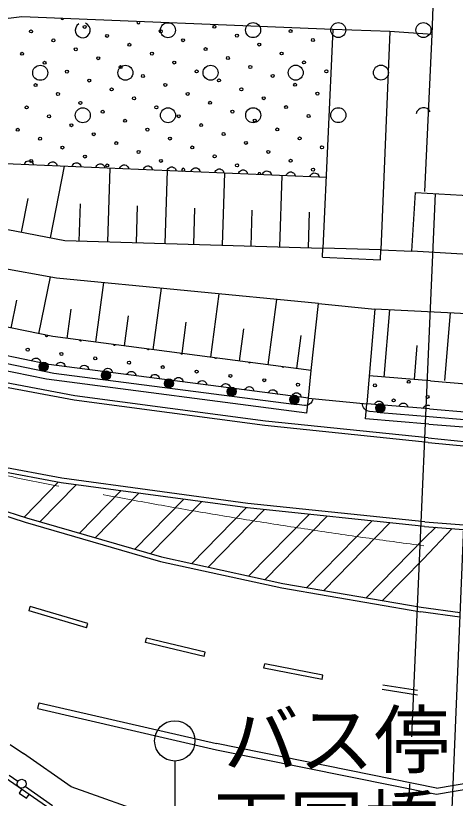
# Model space of a CAD drawing. Units: millimetres, scale not verified. Extents: x 40000 to 680000, y 20000 to 380000.
# Drawn here: x 142250 to 156850, y 269768 to 295785 of the extents above; entities that cross this region are included whole.
import ezdxf
from ezdxf.enums import TextEntityAlignment as Align

# ---------------------------------------------------------------- set-up
doc = ezdxf.new("R2010")
doc.units = ezdxf.units.MM
doc.header["$LTSCALE"] = 1000
doc.linetypes.add('CHAIN', pattern=[18.5, 12, -1.5, 3.5, -1.5])
doc.layers.add('M-BGD', color=7, linetype='Continuous', lineweight=25)
doc.layers.add('M-BMK', color=2, linetype='CHAIN', lineweight=13)
doc.styles.add('ＭＳ ゴシック', font='')
doc.styles.get('ＭＳ ゴシック').set_extended_font_data('MS Gothic')

msp = doc.modelspace()

# ---------------------------------------------------------------- linework, layer by layer
at = {"layer": 'M-BGD'}
for p, q in [((156086, 295157), (156182, 298309)), ((142455, 295749), (133125, 294579)), ((152778, 295329), (142455, 295749)), ((152778, 295329), (152453, 288057)), ((154678, 295259), (152778, 295329)), ((154678, 295259), (154380, 287997)), ((156086, 295157), (154678, 295259)), ((155837, 289945), (156086, 295157)), ((141505, 290882), (152568, 290413)), ((142554, 290872), (142573, 290900)), ((142573, 290900), (142603, 290932)), ((142603, 290932), (142637, 290949)), ((142637, 290949), (142673, 290958)), ((142673, 290958), (142719, 290956)), ((142719, 290956), (142754, 290944)), ((142754, 290944), (142786, 290925)), ((142786, 290925), (142814, 290890)), ((142814, 290890), (142831, 290860)), ((143364, 290867), (143394, 290899)), ((143394, 290899), (143427, 290915)), ((143427, 290915), (143463, 290924)), ((143463, 290924), (143509, 290922)), ((143509, 290922), (143544, 290910)), ((143544, 290910), (143576, 290891)), ((143576, 290891), (143604, 290857)), ((144184, 290865), (144217, 290882)), ((144217, 290882), (144253, 290891)), ((144253, 290891), (144300, 290889)), ((144300, 290889), (144334, 290877)), ((144334, 290877), (144367, 290858)), ((142541, 290838), (142554, 290872)), ((142831, 290860), (142841, 290825)), ((143331, 290805), (143344, 290839)), ((143344, 290839), (143364, 290867)), ((143405, 288403), (143872, 290782)), ((143604, 290857), (143621, 290827)), ((143621, 290827), (143631, 290792)), ((144121, 290771), (144135, 290805)), ((144135, 290805), (144154, 290834)), ((144154, 290834), (144184, 290865)), ((144367, 290858), (144394, 290823)), ((144394, 290823), (144411, 290793)), ((144411, 290793), (144421, 290758)), ((144911, 290738), (144925, 290772)), ((144925, 290772), (144944, 290800)), ((144944, 290800), (144974, 290832)), ((144974, 290832), (145008, 290848)), ((145008, 290848), (145043, 290857)), ((145043, 290857), (145090, 290855)), ((145090, 290855), (145125, 290843)), ((145125, 290843), (145157, 290824)), ((145157, 290824), (145185, 290790)), ((145185, 290790), (145201, 290760)), ((145201, 290760), (145211, 290725)), ((145314, 288266), (145386, 290718)), ((145702, 290704), (145715, 290738)), ((145715, 290738), (145734, 290767)), ((145734, 290767), (145764, 290798)), ((145764, 290798), (145798, 290815)), ((145798, 290815), (145834, 290824)), ((145834, 290824), (145880, 290822)), ((145880, 290822), (145915, 290810)), ((145915, 290810), (145947, 290791)), ((145947, 290791), (145975, 290756)), ((145975, 290756), (145992, 290726)), ((145992, 290726), (146001, 290691)), ((146492, 290671), (146505, 290705)), ((146505, 290705), (146524, 290733)), ((146524, 290733), (146554, 290765)), ((146554, 290765), (146588, 290781)), ((146588, 290781), (146624, 290790)), ((146624, 290790), (146670, 290788)), ((146670, 290788), (146705, 290776)), ((146705, 290776), (146737, 290757)), ((146737, 290757), (146765, 290723)), ((146765, 290723), (146782, 290693)), ((146782, 290693), (146792, 290658)), ((147217, 288210), (147289, 290637)), ((147282, 290637), (147295, 290671)), ((147295, 290671), (147315, 290700)), ((147315, 290700), (147345, 290731)), ((147345, 290731), (147378, 290748)), ((147378, 290748), (147414, 290757)), ((147414, 290757), (147460, 290755)), ((147460, 290755), (147495, 290743)), ((147495, 290743), (147527, 290724)), ((147527, 290724), (147555, 290689)), ((147555, 290689), (147572, 290659)), ((147572, 290659), (147582, 290624)), ((148072, 290604), (148086, 290638)), ((148086, 290638), (148105, 290666)), ((148105, 290666), (148135, 290698)), ((148135, 290698), (148168, 290714)), ((148168, 290714), (148204, 290723)), ((148204, 290723), (148251, 290722)), ((148251, 290722), (148285, 290710)), ((148285, 290710), (148318, 290690)), ((148318, 290690), (148345, 290656)), ((148345, 290656), (148362, 290626)), ((148362, 290626), (148372, 290591)), ((148876, 290604), (148895, 290633)), ((148895, 290633), (148925, 290664)), ((148925, 290664), (148959, 290681)), ((148959, 290681), (148994, 290690)), ((148994, 290690), (149041, 290688)), ((149041, 290688), (149076, 290676)), ((149076, 290676), (149108, 290657)), ((149108, 290657), (149136, 290622)), ((149136, 290622), (149152, 290592)), ((149685, 290599), (149715, 290631)), ((149715, 290631), (149749, 290648)), ((149749, 290648), (149785, 290657)), ((149785, 290657), (149831, 290655)), ((149831, 290655), (149866, 290643)), ((149866, 290643), (149898, 290623)), ((149898, 290623), (149926, 290589)), ((150539, 290614), (150575, 290623)), ((150575, 290623), (150621, 290621)), ((150621, 290621), (150656, 290609)), ((132353, 290569), (143886, 288308)), ((148862, 290570), (148876, 290604)), ((149121, 288155), (149192, 290556)), ((149152, 290592), (149162, 290558)), ((149653, 290537), (149666, 290571)), ((149666, 290571), (149685, 290599)), ((149926, 290589), (149943, 290559)), ((149943, 290559), (149952, 290524)), ((150443, 290503), (150456, 290537)), ((150456, 290537), (150475, 290566)), ((150475, 290566), (150505, 290597)), ((150505, 290597), (150539, 290614)), ((150656, 290609), (150688, 290590)), ((150688, 290590), (150716, 290556)), ((150716, 290556), (150733, 290526)), ((150733, 290526), (150743, 290491)), ((151025, 288099), (151095, 290476)), ((151233, 290470), (151246, 290504)), ((151246, 290504), (151266, 290532)), ((151266, 290532), (151296, 290564)), ((151296, 290564), (151329, 290581)), ((151329, 290581), (151365, 290590)), ((151365, 290590), (151411, 290588)), ((151411, 290588), (151446, 290576)), ((151446, 290576), (151478, 290556)), ((151478, 290556), (151506, 290522)), ((151506, 290522), (151523, 290492)), ((151523, 290492), (151533, 290457)), ((152023, 290436), (152037, 290470)), ((152037, 290470), (152056, 290499)), ((152056, 290499), (152086, 290531)), ((152086, 290531), (152120, 290547)), ((152120, 290547), (152155, 290556)), ((152155, 290556), (152202, 290554)), ((152202, 290554), (152236, 290542)), ((152236, 290542), (152269, 290523)), ((152269, 290523), (152296, 290489)), ((152296, 290489), (152313, 290459)), ((152313, 290459), (152323, 290424)), ((156177, 289871), (155399, 271815)), ((155410, 287953), (155528, 289910)), ((155528, 289910), (158223, 289747)), ((142444, 288591), (142663, 289707)), ((144362, 288294), (144398, 289526)), ((146266, 288238), (146301, 289458)), ((148169, 288183), (148205, 289390)), ((150073, 288127), (150108, 289321)), ((143605, 287064), (131929, 289142)), ((151977, 288071), (152012, 289253)), ((143886, 288308), (152453, 288057)), ((152440, 287759), (152453, 288057)), ((154380, 287997), (152453, 288057)), ((152440, 287759), (154367, 287663)), ((154367, 287663), (154380, 287997)), ((154380, 287997), (155410, 287953)), ((158105, 287790), (155410, 287953)), ((143022, 285212), (143406, 287099)), ((152305, 286219), (143605, 287064)), ((144914, 284931), (145174, 286911)), ((146821, 284680), (147090, 286725)), ((148729, 284429), (149007, 286539)), ((142101, 285399), (142291, 286332)), ((150637, 284178), (150923, 286353)), ((152068, 283990), (152305, 286219)), ((152305, 286219), (154175, 286028)), ((143483, 285119), (138878, 286054)), ((143960, 285056), (144088, 286030)), ((154175, 286028), (153907, 282878)), ((164031, 285528), (154175, 286028)), ((154489, 283772), (154673, 286003)), ((145867, 284805), (146000, 285812)), ((156499, 283658), (156685, 285901)), ((147775, 284554), (147912, 285593)), ((143352, 284190), (138278, 285247)), ((149683, 284304), (149824, 285375)), ((151591, 284053), (151736, 285156)), ((152068, 283990), (143483, 285119)), ((143269, 283696), (138165, 284760)), ((139657, 284700), (143521, 283898)), ((155492, 283689), (155585, 284821)), ((142825, 284365), (142860, 284391)), ((142860, 284391), (142896, 284402)), ((142896, 284402), (142932, 284405)), ((142932, 284405), (142978, 284396)), ((142978, 284396), (143010, 284378)), ((143010, 284378), (143039, 284354)), ((144217, 283152), (139004, 284125)), ((142783, 284308), (142801, 284340)), ((142801, 284340), (142825, 284365)), ((143039, 284354), (143061, 284315)), ((143061, 284315), (143072, 284283)), ((143072, 284283), (143076, 284247)), ((151970, 283072), (143352, 284190)), ((143595, 284158), (143612, 284191)), ((143612, 284191), (143633, 284217)), ((143633, 284217), (143666, 284246)), ((143666, 284246), (143701, 284260)), ((143701, 284260), (143737, 284266)), ((143737, 284266), (143783, 284260)), ((143783, 284260), (143817, 284245)), ((143817, 284245), (143847, 284223)), ((143847, 284223), (143872, 284186)), ((143872, 284186), (143886, 284155)), ((143886, 284155), (143893, 284119)), ((144395, 284089), (144417, 284116)), ((144417, 284116), (144449, 284145)), ((144449, 284145), (144484, 284158)), ((144484, 284158), (144521, 284164)), ((144521, 284164), (144567, 284158)), ((144567, 284158), (144600, 284143)), ((144600, 284143), (144631, 284121)), ((144631, 284121), (144655, 284085)), ((144193, 283004), (138972, 283979)), ((143521, 283898), (151489, 282875)), ((144379, 284056), (144395, 284089)), ((144655, 284085), (144670, 284053)), ((144670, 284053), (144676, 284018)), ((145162, 283955), (145179, 283987)), ((145179, 283987), (145200, 284014)), ((145200, 284014), (145233, 284043)), ((145233, 284043), (145268, 284057)), ((145268, 284057), (145304, 284063)), ((145304, 284063), (145350, 284057)), ((145350, 284057), (145384, 284042)), ((145384, 284042), (145414, 284020)), ((145414, 284020), (145439, 283983)), ((145439, 283983), (145453, 283952)), ((145453, 283952), (145460, 283916)), ((145946, 283853), (145962, 283886)), ((145962, 283886), (145984, 283912)), ((145984, 283912), (146016, 283942)), ((146016, 283942), (146051, 283955)), ((146051, 283955), (146087, 283961)), ((146087, 283961), (146134, 283955)), ((146134, 283955), (146167, 283940)), ((146167, 283940), (146198, 283918)), ((146198, 283918), (146222, 283882)), ((146222, 283882), (146236, 283850)), ((146799, 283840), (146835, 283854)), ((146835, 283854), (146871, 283859)), ((146871, 283859), (146917, 283853)), ((146917, 283853), (146951, 283838)), ((151970, 283072), (152068, 283990)), ((151917, 282575), (143269, 283696)), ((146236, 283850), (146243, 283815)), ((146729, 283751), (146745, 283784)), ((146745, 283784), (146767, 283811)), ((146767, 283811), (146799, 283840)), ((146951, 283838), (146981, 283816)), ((146981, 283816), (147006, 283780)), ((147006, 283780), (147020, 283749)), ((147020, 283749), (147027, 283713)), ((147512, 283650), (147529, 283683)), ((147529, 283683), (147550, 283709)), ((147550, 283709), (147583, 283738)), ((147583, 283738), (147618, 283752)), ((147618, 283752), (147654, 283758)), ((147654, 283758), (147700, 283752)), ((147700, 283752), (147734, 283737)), ((147734, 283737), (147764, 283715)), ((147764, 283715), (147789, 283678)), ((147789, 283678), (147803, 283647)), ((147803, 283647), (147810, 283611)), ((148312, 283581), (148334, 283608)), ((148334, 283608), (148366, 283637)), ((148366, 283637), (148401, 283650)), ((148401, 283650), (148438, 283656)), ((148438, 283656), (148484, 283650)), ((148484, 283650), (148517, 283635)), ((148517, 283635), (148548, 283613)), ((148548, 283613), (148573, 283577)), ((156031, 283645), (153987, 283814)), ((156031, 283645), (157327, 283537)), ((157320, 283624), (156623, 266738)), ((148296, 283548), (148312, 283581)), ((148573, 283577), (148587, 283545)), ((148587, 283545), (148593, 283510)), ((149079, 283447), (149096, 283479)), ((149096, 283479), (149117, 283506)), ((149117, 283506), (149150, 283535)), ((149150, 283535), (149185, 283549)), ((149185, 283549), (149221, 283555)), ((149221, 283555), (149267, 283549)), ((149267, 283549), (149301, 283534)), ((149301, 283534), (149331, 283511)), ((149331, 283511), (149356, 283475)), ((149356, 283475), (149370, 283444)), ((149370, 283444), (149377, 283408)), ((149863, 283345), (149879, 283378)), ((149879, 283378), (149901, 283404)), ((149901, 283404), (149933, 283433)), ((149933, 283433), (149968, 283447)), ((149968, 283447), (150004, 283453)), ((150004, 283453), (150051, 283447)), ((150051, 283447), (150084, 283432)), ((150084, 283432), (150115, 283410)), ((150115, 283410), (150139, 283373)), ((150139, 283373), (150153, 283342)), ((150153, 283342), (150160, 283306)), ((150684, 283303), (150717, 283332)), ((150717, 283332), (150752, 283345)), ((150752, 283345), (150788, 283351)), ((150788, 283351), (150834, 283345)), ((150834, 283345), (150868, 283330)), ((150544, 282309), (144217, 283152)), ((150646, 283243), (150662, 283276)), ((150662, 283276), (150684, 283303)), ((150868, 283330), (150898, 283308)), ((150898, 283308), (150923, 283272)), ((150923, 283272), (150937, 283240)), ((150937, 283240), (150944, 283205)), ((151429, 283142), (151446, 283174)), ((151446, 283174), (151467, 283201)), ((151467, 283201), (151500, 283230)), ((151500, 283230), (151535, 283244)), ((151535, 283244), (151571, 283250)), ((151571, 283250), (151617, 283244)), ((151617, 283244), (151651, 283229)), ((151651, 283229), (151681, 283207)), ((151681, 283207), (151706, 283170)), ((151706, 283170), (151720, 283139)), ((151720, 283139), (151727, 283103)), ((151917, 282575), (151970, 283072)), ((151970, 283072), (153907, 282878)), ((150526, 282160), (144193, 283004)), ((151489, 282875), (151589, 282863)), ((151837, 282831), (151589, 282863)), ((151880, 282829), (151837, 282831)), ((151925, 282835), (151880, 282829)), ((151974, 282851), (151925, 282835)), ((152018, 282878), (151974, 282851)), ((152050, 282907), (152018, 282878)), ((152084, 282953), (152050, 282907)), ((152106, 283002), (152084, 282953)), ((152116, 283047), (152106, 283002)), ((153773, 282852), (153773, 282895)), ((153781, 282800), (153773, 282852)), ((153865, 282380), (153907, 282878)), ((155991, 282710), (153907, 282878)), ((154163, 282858), (154178, 282891)), ((154178, 282891), (154198, 282919)), ((154198, 282919), (154229, 282949)), ((154229, 282949), (154264, 282965)), ((154264, 282965), (154300, 282972)), ((154300, 282972), (154346, 282968)), ((154346, 282968), (154380, 282955)), ((154380, 282955), (154412, 282935)), ((154412, 282935), (154438, 282899)), ((154438, 282899), (154454, 282869)), ((154454, 282869), (154462, 282833)), ((154974, 282792), (154989, 282826)), ((154989, 282826), (155009, 282853)), ((155009, 282853), (155040, 282884)), ((155040, 282884), (155074, 282899)), ((155074, 282899), (155110, 282907)), ((155110, 282907), (155157, 282903)), ((155157, 282903), (155191, 282890)), ((155191, 282890), (155222, 282869)), ((155222, 282869), (155249, 282834)), ((155249, 282834), (155264, 282803)), ((155820, 282788), (155851, 282818)), ((155851, 282818), (155885, 282834)), ((155885, 282834), (155921, 282841)), ((155921, 282841), (155967, 282838)), ((155967, 282838), (155996, 282826)), ((153801, 282755), (153781, 282800)), ((153830, 282712), (153801, 282755)), ((153865, 282679), (153830, 282712)), ((153908, 282650), (153865, 282679)), ((153952, 282634), (153908, 282650)), ((154001, 282625), (153952, 282634)), ((154250, 282604), (154001, 282625)), ((154250, 282604), (154350, 282596)), ((154350, 282596), (155981, 282460)), ((155264, 282803), (155273, 282768)), ((155785, 282727), (155799, 282760)), ((155799, 282760), (155820, 282788)), ((155991, 282710), (157288, 282605)), ((155951, 281749), (150544, 282309)), ((155971, 282210), (153865, 282380)), ((155981, 282460), (157278, 282352)), ((155945, 281599), (150526, 282160)), ((155971, 282210), (157267, 282105)), ((155945, 281599), (157241, 281472)), ((155951, 281749), (157247, 281622)), ((143786, 280408), (138626, 281377)), ((143762, 280260), (138594, 281230)), ((143663, 280273), (142529, 279113)), ((149944, 279419), (143762, 280260)), ((149962, 279568), (143786, 280408)), ((144257, 280192), (143054, 278962)), ((145744, 279990), (144367, 278582)), ((140076, 279762), (142564, 278947)), ((140125, 279903), (142608, 279090)), ((146338, 279909), (144892, 278430)), ((147824, 279706), (146205, 278050)), ((148419, 279625), (146730, 277898)), ((155834, 278958), (149962, 279568)), ((149905, 279423), (148096, 277573)), ((150502, 279361), (148638, 277455)), ((155828, 278808), (149944, 279419)), ((151994, 279205), (149993, 277159)), ((142564, 278947), (147061, 277646)), ((142608, 279090), (147097, 277792)), ((152591, 279143), (150534, 277040)), ((154083, 278987), (151919, 276775)), ((154679, 278925), (152482, 276678)), ((155834, 278958), (157131, 278854)), ((155782, 277718), (156742, 278735)), ((155811, 278401), (156205, 278778)), ((155828, 278808), (157125, 278704)), ((155811, 278401), (153889, 276435)), ((147061, 277646), (151091, 276765)), ((147097, 277792), (151120, 276912)), ((155782, 277718), (154436, 276341)), ((151120, 276912), (155715, 276121)), ((151091, 276765), (155709, 275970)), ((142693, 276005), (142735, 276149)), ((144650, 275582), (142735, 276149)), ((155715, 276121), (157009, 275945)), ((144607, 275438), (142693, 276005)), ((157003, 275794), (155709, 275970)), ((144607, 275438), (144650, 275582)), ((146557, 274951), (146592, 275097)), ((148541, 274625), (146592, 275097)), ((148505, 274479), (146557, 274951)), ((148505, 274479), (148541, 274625)), ((150493, 274090), (150521, 274237)), ((152455, 273862), (150521, 274237)), ((152427, 273715), (150493, 274090)), ((152427, 273715), (152455, 273862)), ((155599, 273353), (154443, 273535)), ((155593, 273202), (154420, 273387)), ((142990, 272749), (143035, 272944)), ((143035, 272944), (148922, 271590)), ((142990, 272749), (148922, 271385)), ((143526, 269314), (139140, 272357)), ((142071, 271557), (142509, 271253)), ((156221, 270107), (148922, 271590)), ((148922, 271385), (156221, 269904)), ((144098, 270151), (142509, 271253)), ((147534, 271008), (147534, 268378)), ((156221, 270107), (161019, 270926)), ((156221, 269904), (161052, 270728)), ((142036, 270541), (142327, 270337)), ((142448, 270062), (142362, 269939)), ((142573, 270165), (143474, 269535)), ((148823, 268472), (144098, 270151)), ((155332, 270252), (155318, 269932)), ((142362, 269939), (142609, 269768)), ((142609, 269768), (142694, 269891))]:
    msp.add_line(p, q, dxfattribs=at)
for centre, radius in [((142761, 295260), 49.8), ((144543, 295410), 49.8), ((147069, 295265), 49.8), ((147307, 295302), 249), ((148851, 295416), 49.8), ((150135, 295304), 249), ((151377, 295270), 49.8), ((152964, 295306), 249), ((155792, 295307), 249), ((145286, 295114), 49.8), ((149595, 295120), 49.8), ((143504, 294964), 49.8), ((146030, 294818), 49.8), ((147812, 294969), 49.8), ((150338, 294823), 49.8), ((152120, 294974), 49.8), ((142465, 294517), 49.8), ((144247, 294667), 49.8), ((146773, 294522), 49.8), ((148555, 294673), 49.8), ((151081, 294527), 49.8), ((143208, 294220), 49.8), ((144990, 294371), 49.8), ((147516, 294226), 49.8), ((149298, 294376), 49.8), ((151824, 294231), 49.8), ((143065, 293885), 249), ((145893, 293887), 249), ((145733, 294075), 49.8), ((148722, 293889), 249), ((150041, 294080), 49.8), ((151550, 293890), 249), ((154379, 293892), 249), ((143951, 293924), 49.8), ((146476, 293779), 49.8), ((148259, 293929), 49.8), ((150785, 293784), 49.8), ((152567, 293935), 49.8), ((142912, 293477), 49.8), ((144694, 293628), 49.8), ((147220, 293483), 49.8), ((149002, 293633), 49.8), ((151528, 293488), 49.8), ((143655, 293181), 49.8), ((145437, 293332), 49.8), ((147963, 293186), 49.8), ((149745, 293337), 49.8), ((152271, 293192), 49.8), ((146180, 293036), 49.8), ((150488, 293041), 49.8), ((142615, 292734), 49.8), ((144480, 292472), 249), ((144398, 292885), 49.8), ((146923, 292739), 49.8), ((147309, 292474), 249), ((148706, 292890), 49.8), ((150137, 292475), 249), ((151232, 292745), 49.8), ((152965, 292477), 249), ((143358, 292438), 49.8), ((145141, 292589), 49.8), ((147667, 292443), 49.8), ((149449, 292594), 49.8), ((151975, 292448), 49.8), ((144102, 292142), 49.8), ((145884, 292292), 49.8), ((148410, 292147), 49.8), ((150192, 292298), 49.8), ((142319, 291991), 49.8), ((146627, 291996), 49.8), ((150935, 292002), 49.8), ((143062, 291695), 49.8), ((144845, 291845), 49.8), ((147370, 291700), 49.8), ((149153, 291851), 49.8), ((151679, 291705), 49.8), ((143805, 291399), 49.8), ((145588, 291549), 49.8), ((148114, 291404), 49.8), ((149896, 291555), 49.8), ((152422, 291409), 49.8), ((144549, 291102), 49.8), ((146331, 291253), 49.8), ((148857, 291108), 49.8), ((150639, 291258), 49.8), ((142766, 290952), 49.8), ((147074, 290957), 49.8), ((151382, 290962), 49.8), ((145292, 290806), 49.8), ((149600, 290811), 49.8), ((152125, 290666), 49.8), ((142649, 284684), 49.8), ((143771, 284539), 49.8), ((144893, 284393), 49.8), ((143184, 284120), 149), ((143184, 284120), 132), ((143184, 284120), 115), ((143184, 284120), 96.7), ((143184, 284120), 79.5), ((143184, 284120), 58.5), ((143184, 284120), 40.5), ((143184, 284120), 23.2), ((143184, 284120), 4.5), ((146015, 284248), 49.8), ((147137, 284102), 49.8), ((145253, 283826), 149), ((145253, 283826), 132), ((145253, 283826), 115), ((145253, 283826), 96.7), ((145253, 283826), 79.5), ((145253, 283826), 58.5), ((145253, 283826), 40.5), ((148259, 283956), 49.8), ((149381, 283811), 49.8), ((145253, 283826), 23.2), ((145253, 283826), 4.5), ((147338, 283559), 149), ((147338, 283559), 132), ((147338, 283559), 115), ((147338, 283559), 96.7), ((147338, 283559), 79.5), ((147338, 283559), 58.5), ((147338, 283559), 40.5), ((150503, 283665), 49.8), ((155303, 283615), 49.8), ((147338, 283559), 23.2), ((147338, 283559), 4.5), ((149423, 283291), 149), ((149423, 283291), 132), ((149423, 283291), 115), ((149423, 283291), 96.7), ((149423, 283291), 79.5), ((149423, 283291), 58.5), ((149423, 283291), 40.5), ((151625, 283520), 49.8), ((154178, 283495), 49.8), ((149423, 283291), 23.2), ((149423, 283291), 4.5), ((151508, 283023), 149), ((151508, 283023), 132), ((151508, 283023), 115), ((151508, 283023), 96.7), ((151508, 283023), 79.5), ((151508, 283023), 58.5), ((155926, 283113), 49.8), ((151508, 283023), 40.5), ((151508, 283023), 23.2), ((151508, 283023), 4.5), ((154362, 282744), 149), ((154362, 282744), 132), ((154362, 282744), 115), ((154362, 282744), 96.7), ((154362, 282744), 79.5), ((154801, 282993), 49.8), ((154362, 282744), 58.5), ((154362, 282744), 40.5), ((154362, 282744), 23.2), ((154362, 282744), 4.5), ((147534, 271678), 670), ((142450, 270251), 149)]:
    msp.add_circle(centre, radius, dxfattribs=at)
for centre, radius, start, end in [((143800, 295707), 49.8, 191.8914, 343.4521), ((146326, 295561), 49.8, 139.8675, 35.476), ((144478, 295300), 249, 121.4716, 69.7663), ((155794, 292479), 249, 25.7301, 169.7203), ((147817, 290661), 49.8, 289.6354, 245.5126), ((150343, 290515), 49.8, 348.6631, 186.4849), ((143283, 285172), 49.8, 183.2764, 333.7553), ((144405, 285027), 49.8, 208.1683, 316.8495), ((145527, 284881), 49.8, 211.009, 314.0087), ((146649, 284736), 49.8, 213.9667, 311.0511), ((147771, 284590), 49.8, 217.0659, 307.9518), ((148893, 284445), 49.8, 220.3401, 304.6777), ((150015, 284299), 49.8, 223.8356, 301.1822), ((151137, 284154), 49.8, 227.621, 297.3968)]:
    msp.add_arc(centre, radius, start, end, dxfattribs=at)
at = {"layer": 'M-BMK'}
msp.add_arc((181999, 476440), 200000, 254.08398, 262.47321, dxfattribs=at)

# ---------------------------------------------------------------- texts
at = {"layer": 'M-BGD', "style": 'ＭＳ ゴシック'}
for s, p in [('バス停', (149149, 270252)), ('両国橋', (148823, 267432))]:
    msp.add_text(s, height=1833, dxfattribs=at).set_placement(p, align=Align.BOTTOM_LEFT)

doc.saveas('drawing.dxf')
